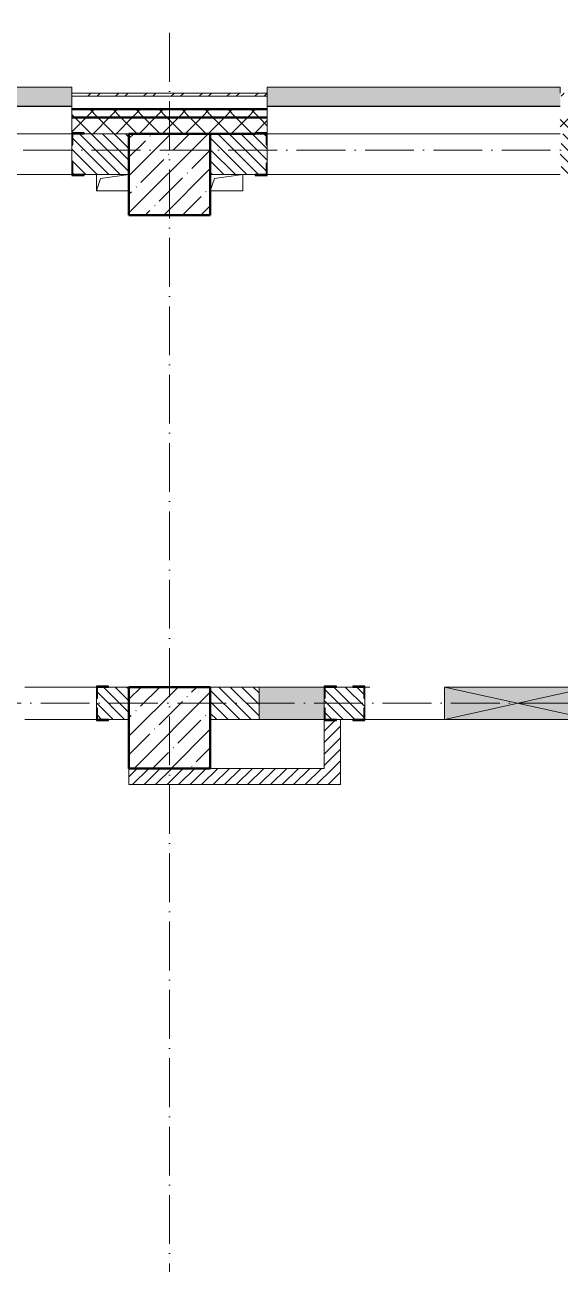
# Model space of a CAD drawing. Header units: millimetres. Extents: x -12989 to 629078, y -109036 to 555275.
# Drawn here: x 567220 to 570510, y -87982 to -80365 of the extents above; entities that cross this region are included whole.
import ezdxf

# ---------------------------------------------------------------- set-up
doc = ezdxf.new("R2010")
doc.units = ezdxf.units.MM
doc.linetypes.add('50_200_ШТРИХ_1Т_ш5_п1_п1_', pattern=[700, 500, -100, 0, -100])
for name, color, linetype, lineweight in [('A-DETL-GENF-OTLN', 7, 'Continuous', 9), ('A-GENM-____-MCUT', 7, 'Continuous', 25), ('A-GENM-____-OTLN', 7, 'Continuous', 9), ('A-GENM-____-OTLN-1', 7, 'Continuous', 25), ('A-GLAZ-____-OTLN', 7, 'Continuous', 9), ('A-WALL-____-MCUT-2', 7, 'Continuous', 50), ('A-WALL-____-MCUT-3', 7, 'Continuous', 9), ('A-WALL-____-OTLN', 7, 'Continuous', 9), ('A-WALL-____-PATT-1', 7, 'Continuous', 9), ('A-WALL-FNSH-MCUT-1', 7, 'Continuous', 9), ('I-WALL-____-OTLN', 7, 'Continuous', 9), ('S-COLS-____-MCUT', 7, 'Continuous', 50), ('S-COLS-____-OTLN', 7, 'Continuous', 9), ('S-GRID-____-OTLN-1', 7, '50_200_ШТРИХ_1Т_ш5_п1_п1_', 9)]:
    doc.layers.add(name, color=color, linetype=linetype, lineweight=lineweight)
doc.layers.add('A-GLAZ-____-OTLN-1', color=7, linetype='Continuous', lineweight=9, true_color=0xc0c0c0)
pattern_1 = [(45, (523510.01, -90515.61), (-70.71068, 70.71068), []), (135, (523510.01, -90515.61), (-70.71068, -70.71068), [])]
pattern_2 = [(135, (523510.01, -90515.614), (-35.35534, -35.35534), [])]
pattern_3 = [(45, (523510.01, -90515.614), (-35.35534, 35.35534), [])]

# ---------------------------------------------------------------- blocks, each defined once
blk = doc.blocks.new('BSC_Колонна _Прямоугольная - 500х500-V109-АР1_План отверстий 3 этажа в осях 1-64_А-ГГ')
at = {"layer": 'S-COLS-____-OTLN'}
h = blk.add_hatch(dxfattribs=at)
h.set_pattern_fill('FP_132', color=256, style=0, pattern_type=2)
h.set_pattern_definition([(45, (-44600, -5831.04), (-114.04925, 114.04925), []), (45, (-44485.95, -5831.04), (-114.04925, 114.04925), [201.613, -40.323, 3.353, -36.97])])
h.paths.add_polyline_path([(-250, -250), (250, -250), (250, 250), (-250, 250)], flags=0)
at = {"layer": 'S-COLS-____-MCUT'}
for p, q in [((250, 250), (-250, 250)), ((-250, 250), (-250, -250)), ((250, -250), (250, 250)), ((-250, -250), (250, -250))]:
    blk.add_line(p, q, dxfattribs=at)
blk = doc.blocks.new('Фахверк_СКБ_Уголок - 250_2700-27497298-АР1_План отверстий 3 этажа в осях 1-64_А-ГГ')
at = {"layer": 'A-GENM-____-MCUT'}
for p, q in [((200, 181), (125, 181)), ((125, 181), (125, 106)), ((131, 106), (131, 175)), ((131, 175), (200, 175)), ((200, 175), (200, 181)), ((125, 106), (131, 106)), ((131, -6), (125, -6)), ((125, -6), (125, -81)), ((131, -75), (131, -6)), ((200, -75), (131, -75)), ((200, -81), (200, -75)), ((125, -81), (200, -81))]:
    blk.add_line(p, q, dxfattribs=at)
blk = doc.blocks.new('Фахверк_СКБ_Уголок - 200_3960_зеркало-28268689-АР1_План отверстий 3 этажа в осях 1-64_А-ГГ')
at = {"layer": 'A-GENM-____-MCUT'}
for p, q in [((200, 156), (125, 156)), ((125, 156), (125, 81)), ((200, 150), (200, 156)), ((125, 81), (131, 81)), ((131, 81), (131, 150)), ((131, 150), (200, 150)), ((131, 19), (125, 19)), ((125, 19), (125, -56)), ((131, -50), (131, 19)), ((125, -56), (200, -56)), ((200, -50), (131, -50)), ((200, -56), (200, -50))]:
    blk.add_line(p, q, dxfattribs=at)
blk = doc.blocks.new('Фахверк_СКБ_Уголок - 200_3960-28268576-АР1_План отверстий 3 этажа в осях 1-64_А-ГГ')
at = {"layer": 'A-GENM-____-MCUT'}
for p, q in [((200, 156), (125, 156)), ((125, 156), (125, 81)), ((200, 150), (200, 156)), ((125, 81), (131, 81)), ((131, 81), (131, 150)), ((131, 150), (200, 150)), ((131, 19), (125, 19)), ((125, 19), (125, -56)), ((131, -50), (131, 19)), ((125, -56), (200, -56)), ((200, -50), (131, -50)), ((200, -56), (200, -50))]:
    blk.add_line(p, q, dxfattribs=at)
blk = doc.blocks.new('AR_Отверстие Ниша - Лючок-32404390-АР1_План отверстий 3 этажа в осях 1-64_А-ГГ')
at = {"layer": 'A-GLAZ-____-OTLN'}
blk.add_hatch(color=256, dxfattribs=at).paths.add_polyline_path([(-200, 100), (-200, -100), (200, -100), (200, 100)], flags=0)
for p, q in [((200, 100), (-200, 100)), ((200, -100), (200, 100)), ((-200, 31), (-200, -31)), ((-200, -100), (200, -100))]:
    blk.add_line(p, q, dxfattribs=at)
blk = doc.blocks.new('AR_Отверстие прямоугольное _в плите_ - AR_Отверстие прямоугольное _в плите_-V180-АР1_План отверстий 3 этажа в осях 1-64_А-ГГ')
at = {"layer": 'A-GENM-____-OTLN'}
for p, q in [((-100, 50), (-100, -50)), ((-100, -50), (-75, 25)), ((-75, 25), (100, 50)), ((-100, -50), (100, -50))]:
    blk.add_line(p, q, dxfattribs=at)
blk = doc.blocks.new('AR_Отверстие прямоугольное _в плите_ - AR_Отверстие прямоугольное _в плите_-V181-АР1_План отверстий 3 этажа в осях 1-64_А-ГГ')
at = {"layer": 'A-GENM-____-OTLN'}
for p, q in [((-100, -50), (-75, 25)), ((-75, 25), (100, 50)), ((100, -50), (100, 50)), ((-100, -50), (100, -50))]:
    blk.add_line(p, q, dxfattribs=at)
blk = doc.blocks.new('Отлив_СКБ - Отлив витража_120_НВФ-31885687-АР1_План отверстий 3 этажа в осях 1-64_А-ГГ')
at = {"layer": 'A-GLAZ-____-OTLN-1'}
for points in [[(0, 0), (0, -2), (1800, -2), (1800, 0), (534.2, 0)], [(0, -2), (0, -120), (1800, -120), (1800, -2), (534.2, -2)]]:
    blk.add_hatch(color=256, dxfattribs=at).paths.add_polyline_path(points, flags=0)
at = {"layer": 'A-GLAZ-____-OTLN'}
for p, q in [((0, 0), (1800, 0)), ((1800, -2), (0, -2)), ((0, -120), (0, -83)), ((0, -120), (1800, -120)), ((1800, -83), (1800, -120))]:
    blk.add_line(p, q, dxfattribs=at)
blk = doc.blocks.new('AR_Отверстие прямоугольное _в стене__БезПР - AR_Отверстие прямоугольное _в стене__БезПР-36899640-АР1_План отверстий 3 этажа в осях 1-64_А-ГГ')
at = {"layer": 'A-GLAZ-____-OTLN'}
blk.add_hatch(color=256, dxfattribs=at).paths.add_polyline_path([(-450, 100), (-450, -100), (450, -100), (450, 100)], flags=0)
at = {"layer": 'A-DETL-GENF-OTLN'}
for p, q in [((-450, -100), (-450, 100)), ((-450, 100), (450, 100)), ((450, 100), (-450, -100)), ((-450, 100), (450, -100)), ((450, 100), (-450, 100)), ((-450, 100), (-450, -100)), ((450, 100), (450, -100)), ((450, -100), (450, 100)), ((450, -100), (-450, -100)), ((-450, -100), (450, -100))]:
    blk.add_line(p, q, dxfattribs=at)
at = {"layer": 'A-GLAZ-____-OTLN'}
blk.add_line((450, 100), (-450, 100), dxfattribs=at)
blk = doc.blocks.new('3эт')
at = {"layer": 'S-GRID-____-OTLN-1', "color": 251, "ltscale": 0.6, "true_color": 0x636466}
for p, q in [((328370.7, -91346.1), (328370.7, -76712.9)), ((387845.1, -77482.4), (279340.9, -77482.4)), ((374089.5, -80882.4), (279101.9, -80882.4))]:
    blk.add_line(p, q, dxfattribs=at)

msp = doc.modelspace()

# ---------------------------------------------------------------- hatches: boundary and pattern name
at = {"layer": 'A-WALL-____-PATT-1'}
h = msp.add_hatch(dxfattribs=at)
h.set_pattern_fill('FP_3', color=256, style=0, pattern_type=2)
h.set_pattern_definition([(45, (523510.01, -90515.61), (-85.53659, 85.53659), []), (45, (523567.03, -90515.61), (-85.53659, 85.53659), [])])
h.paths.add_polyline_path([(595375.0077, -80804.5723), (595375.0077, -80784.5723), (591510.0077, -80784.5723), (591510.0077, -80804.5723), (594194.9023, -80804.5723)], flags=0)
h.paths.add_polyline_path([(583590.1165, -80804.5723), (583710.0077, -80804.5723), (583710.0077, -80784.5723), (582510.0077, -80784.5723), (582510.0077, -80804.5723)], flags=0)
h.paths.add_polyline_path([(580055.188, -80804.5723), (580710.0077, -80804.5723), (580710.0077, -80784.5723), (579510.0077, -80784.5723), (579510.0077, -80804.5723)], flags=0)
h.paths.add_polyline_path([(577710.0077, -80804.5723), (577710.0077, -80784.5723), (576510.0077, -80784.5723), (576510.0077, -80804.5723), (576520.2594, -80804.5723)], flags=0)
h.paths.add_polyline_path([(574710.0077, -80804.5723), (574710.0077, -80784.5723), (573510.0077, -80784.5723), (573510.0077, -80804.5723)], flags=0)
h.paths.add_polyline_path([(570510.0077, -80804.5723), (571710.0077, -80804.5723), (571710.0077, -80784.5723), (570510.0077, -80784.5723)], flags=0)
h.paths.add_polyline_path([(568710.0077, -80804.5723), (568710.0077, -80784.5723), (567510.0077, -80784.5723), (567510.0077, -80804.5723), (567682.938, -80804.5723)], flags=0)
h.paths.add_polyline_path([(564510.0077, -80804.5723), (565710.0077, -80804.5723), (565710.0077, -80784.5723), (564510.0077, -80784.5723)], flags=0)
h.paths.add_polyline_path([(562710.0077, -80804.5723), (562710.0077, -80784.5723), (561845.0077, -80784.5723), (561845.0077, -80804.5723), (562380.5451, -80804.5723)], flags=0)
h = msp.add_hatch(dxfattribs=at)
h.set_pattern_fill('FP_1', color=256, style=0, pattern_type=2)
h.set_pattern_definition(pattern_1)
h.paths.add_polyline_path([(597860.0077, -80934.5723), (597860.0077, -80884.5723), (591510.0077, -80884.5723), (591510.0077, -80934.5723), (597729.8308, -80934.5723)], flags=0)
h.paths.add_polyline_path([(583590.1165, -80934.5723), (583710.0077, -80934.5723), (583710.0077, -80884.5723), (582510.0077, -80884.5723), (582510.0077, -80934.5723)], flags=0)
h.paths.add_polyline_path([(580710.0077, -80934.5723), (580710.0077, -80884.5723), (579510.0077, -80884.5723), (579510.0077, -80934.5723), (580055.188, -80934.5723)], flags=0)
h.paths.add_polyline_path([(577710.0077, -80934.5723), (577710.0077, -80884.5723), (576510.0077, -80884.5723), (576510.0077, -80934.5723), (576520.2594, -80934.5723)], flags=0)
h.paths.add_polyline_path([(574710.0077, -80934.5723), (574710.0077, -80884.5723), (573510.0077, -80884.5723), (573510.0077, -80934.5723)], flags=0)
h.paths.add_polyline_path([(570510.0077, -80934.5723), (571710.0077, -80934.5723), (571710.0077, -80884.5723), (570510.0077, -80884.5723)], flags=0)
h.paths.add_polyline_path([(568710.0077, -80934.5723), (568710.0077, -80884.5723), (567510.0077, -80884.5723), (567510.0077, -80934.5723), (567682.938, -80934.5723)], flags=0)
h.paths.add_polyline_path([(565710.0077, -80934.5723), (565710.0077, -80884.5723), (564510.0077, -80884.5723), (564510.0077, -80934.5723)], flags=0)
h.paths.add_polyline_path([(562380.5451, -80934.5723), (562710.0077, -80934.5723), (562710.0077, -80884.5723), (561310.0077, -80884.5723), (561310.0077, -80934.5723)], flags=0)
h.paths.add_polyline_path([(558310.0077, -80934.5723), (559510.0077, -80934.5723), (559510.0077, -80884.5723), (558310.0077, -80884.5723)], flags=0)
h.paths.add_polyline_path([(556510.0077, -80934.5723), (556510.0077, -80884.5723), (555310.0077, -80884.5723), (555310.6879, -80934.5723)], flags=0)
h.paths.add_polyline_path([(553510.0077, -80934.5723), (553510.0077, -80884.5723), (552310.0077, -80884.5723), (552310.0077, -80934.5723)], flags=0)
h.paths.add_polyline_path([(550510.0077, -80934.5723), (550510.0077, -80884.5723), (547340.0077, -80884.5723), (547340.0077, -80934.5723), (548240.8308, -80934.5723)], flags=0)
h = msp.add_hatch(dxfattribs=at)
h.set_pattern_fill('FP_1', color=256, style=0, pattern_type=2)
h.set_pattern_definition(pattern_1)
h.paths.add_polyline_path([(597860.0077, -81034.5723), (597860.0077, -80934.5723), (591510.0077, -80934.5723), (591510.0077, -81028.5723), (591585.0077, -81028.5723), (591585.0077, -81034.5723), (597729.8308, -81034.5723)], flags=0)
h.paths.add_polyline_path([(583590.1165, -81034.5723), (583635.0077, -81034.5723), (583635.0077, -81028.5723), (583710.0077, -81028.5723), (583710.0077, -80934.5723), (582510.0077, -80934.5723), (582510.0077, -81028.5723), (582585.0077, -81028.5723), (582585.0077, -81034.5723), (583360.0077, -81034.5723)], flags=0)
h.paths.add_polyline_path([(580635.0077, -81034.5723), (580635.0077, -81028.5723), (580710.0077, -81028.5723), (580710.0077, -80934.5723), (579510.0077, -80934.5723), (579510.0077, -81028.5723), (579585.0077, -81028.5723), (579585.0077, -81034.5723), (580055.188, -81034.5723)], flags=0)
h.paths.add_polyline_path([(577635.0077, -81034.5723), (577635.0077, -81028.5723), (577710.0077, -81028.5723), (577710.0077, -80934.5723), (576510.0077, -80934.5723), (576510.0077, -81028.5723), (576585.0077, -81028.5723), (576585.0077, -81034.5723), (577360.0077, -81034.5723)], flags=0)
h.paths.add_polyline_path([(574635.0077, -81034.5723), (574635.0077, -81028.5723), (574710.0077, -81028.5723), (574710.0077, -80934.5723), (573510.0077, -80934.5723), (573510.0077, -81028.5723), (573585.0077, -81028.5723), (573585.0077, -81034.5723), (573860.0077, -81034.5723)], flags=0)
h.paths.add_polyline_path([(571635.0077, -81034.5723), (571635.0077, -81028.5723), (571710.0077, -81028.5723), (571710.0077, -80934.5723), (570510.0077, -80934.5723), (570510.0077, -81028.5723), (570585.0077, -81028.5723), (570585.0077, -81034.5723), (571217.8665, -81034.5723)], flags=0)
h.paths.add_polyline_path([(567585.0077, -81034.5723), (568635.0077, -81034.5723), (568635.0077, -81028.5723), (568710.0077, -81028.5723), (568710.0077, -80934.5723), (567510.0077, -80934.5723), (567510.0077, -81028.5723), (567585.0077, -81028.5723)], flags=0)
h.paths.add_polyline_path([(564860.0077, -81034.5723), (565635.0077, -81034.5723), (565635.0077, -81028.5723), (565710.0077, -81028.5723), (565710.0077, -80934.5723), (564510.0077, -80934.5723), (564510.0077, -81028.5723), (564585.0077, -81028.5723), (564585.0077, -81034.5723)], flags=0)
h.paths.add_polyline_path([(562380.5451, -81034.5723), (562635.0077, -81034.5723), (562635.0077, -81028.5723), (562710.0077, -81028.5723), (562710.0077, -80934.5723), (561310.0077, -80934.5723), (561310.0077, -81034.5723), (562360.0077, -81034.5723)], flags=0)
h.paths.add_polyline_path([(558845.6165, -81034.5723), (559435.0077, -81034.5723), (559435.0077, -81028.5723), (559510.0077, -81028.5723), (559510.0077, -80934.5723), (558310.0077, -80934.5723), (558310.0077, -81034.5723), (558810.0077, -81034.5723)], flags=0)
h.paths.add_polyline_path([(556435.0077, -81034.5723), (556435.0077, -81028.5723), (556510.0077, -81028.5723), (556510.0077, -80934.5723), (555310.0077, -80934.5723), (555310.6879, -81028.5723), (555385.0077, -81028.5723), (555385.0077, -81034.5723)], flags=0)
h.paths.add_polyline_path([(553435.0077, -81034.5723), (553435.0077, -81028.5723), (553510.0077, -81028.5723), (553510.0077, -80934.5723), (552310.0077, -80934.5723), (552310.0077, -81034.5723), (552810.0077, -81034.5723)], flags=0)
h.paths.add_polyline_path([(550435.0077, -81034.5723), (550435.0077, -81028.5723), (550510.0077, -81028.5723), (550510.0077, -80934.5723), (547340.0077, -80934.5723), (547340.0077, -81034.5723), (549810.0077, -81034.5723)], flags=0)
h = msp.add_hatch(dxfattribs=at)
h.set_pattern_fill('FP_6', color=256, style=0, pattern_type=2)
h.set_pattern_definition(pattern_2)
h.paths.add_polyline_path([(565704.0077, -81284.5723), (565704.0077, -81215.5723), (565710.0077, -81215.5723), (565710.0077, -81103.5723), (565704.0077, -81103.5723), (565704.0077, -81034.5723), (565360.0077, -81034.5723), (565360.0077, -81284.5723), (565635.0077, -81284.5723)], flags=0)
h.paths.add_polyline_path([(567682.938, -81284.5723), (567860.0077, -81284.5723), (567860.0077, -81034.5723), (567516.0077, -81034.5723), (567516.0077, -81103.5723), (567510.0077, -81103.5723), (567510.0077, -81215.5723), (567516.0077, -81215.5723), (567516.0077, -81284.5723), (567585.0077, -81284.5723)], flags=0)
h = msp.add_hatch(dxfattribs=at)
h.set_pattern_fill('FP_6', color=256, style=0, pattern_type=2)
h.set_pattern_definition(pattern_2)
h.paths.add_polyline_path([(573860.0077, -81284.5723), (573860.0077, -81034.5723), (573516.0077, -81034.5723), (573516.0077, -81103.5723), (573510.0077, -81103.5723), (573510.0077, -81215.5723), (573516.0077, -81215.5723), (573516.0077, -81284.5723), (573585.0077, -81284.5723)], flags=0)
h.paths.add_polyline_path([(570516.0077, -81284.5723), (571704.0077, -81284.5723), (571704.0077, -81215.5723), (571710.0077, -81215.5723), (571710.0077, -81103.5723), (571704.0077, -81103.5723), (571704.0077, -81034.5723), (570516.0077, -81034.5723), (570516.0077, -81103.5723), (570510.0077, -81103.5723), (570510.0077, -81215.5723), (570516.0077, -81215.5723), (570516.0077, -81283.3223)], flags=0)
h.paths.add_polyline_path([(568360.0077, -81284.5723), (568704.0077, -81284.5723), (568704.0077, -81215.5723), (568710.0077, -81215.5723), (568710.0077, -81103.5723), (568704.0077, -81103.5723), (568704.0077, -81034.5723), (568360.0077, -81034.5723), (568360.0077, -81181.2572)], flags=0)
h = msp.add_hatch(dxfattribs=at)
h.set_pattern_fill('FP_6', color=256, style=0, pattern_type=2)
h.set_pattern_definition(pattern_2)
h.paths.add_polyline_path([(567682.938, -84634.5723), (567860.0077, -84634.5723), (567860.0077, -84434.5723), (567666.0077, -84434.5723), (567666.0077, -84503.5723), (567660.0077, -84503.5723), (567660.0077, -84565.5723), (567666.0077, -84565.5723), (567666.0077, -84634.5723)], flags=0)
h.paths.add_polyline_path([(565954.0077, -84634.5723), (565954.0077, -84565.5723), (565960.0077, -84565.5723), (565960.0077, -84503.5723), (565954.0077, -84503.5723), (565954.0077, -84434.5723), (565360.0077, -84434.5723), (565360.0077, -84634.5723), (565915.4737, -84634.5723)], flags=0)
h = msp.add_hatch(dxfattribs=at)
h.set_pattern_fill('FP_6', color=256, style=0, pattern_type=2)
h.set_pattern_definition(pattern_2)
h.paths.add_polyline_path([(573860.0077, -84634.5723), (573860.0077, -84434.5723), (571116.0077, -84434.5723), (571116.0077, -84503.5723), (571110.0077, -84503.5723), (571110.0077, -84565.5723), (571116.0077, -84565.5723), (571116.0077, -84634.5723), (572985.3308, -84634.5723)], flags=0)
h.paths.add_polyline_path([(569304.0077, -84634.5723), (569304.0077, -84565.5723), (569310.0077, -84565.5723), (569310.0077, -84503.5723), (569304.0077, -84503.5723), (569304.0077, -84434.5723), (569066.0077, -84434.5723), (569066.0077, -84503.5723), (569060.0077, -84503.5723), (569060.0077, -84565.5723), (569066.0077, -84565.5723), (569066.0077, -84634.5723), (569235.0077, -84634.5723)], flags=0)
h.paths.add_polyline_path([(568360.0077, -84634.5723), (568660.0077, -84634.5723), (568660.0077, -84434.5723), (568360.0077, -84434.5723)], flags=0)
h = msp.add_hatch(dxfattribs=at)
h.set_pattern_fill('FP_5', color=256, style=0, pattern_type=2)
h.set_pattern_definition(pattern_3)
h.paths.add_polyline_path([(569135.0077, -84934.5723), (569160.0077, -84934.5723), (569160.0077, -84634.5723), (569135.0077, -84634.5723), (569135.0077, -84640.5723), (569060.0077, -84640.5723), (569060.0077, -84934.5723), (569066.0077, -84934.5723)], flags=0)
h = msp.add_hatch(dxfattribs=at)
h.set_pattern_fill('FP_5', color=256, style=0, pattern_type=2)
h.set_pattern_definition(pattern_3)
h.paths.add_polyline_path([(567860.0077, -85034.5723), (569160.0077, -85034.5723), (569160.0077, -84934.5723), (567860.0077, -84934.5723)], flags=0)
at = {"layer": 'S-COLS-____-OTLN'}
h = msp.add_hatch(dxfattribs=at)
h.set_pattern_fill('FP_38', color=256, style=0, pattern_type=2)
h.set_pattern_definition([(45, (523510, -90515.61), (-114.04925, 114.04925), []), (45, (523624.06, -90515.61), (-114.04925, 114.04925), [201.612, -40.322, 3.353, -36.97])])
h.paths.add_polyline_path([(567860.0077, -81534.5723), (568360.0077, -81534.5723), (568360.0077, -81034.5723), (567860.0077, -81034.5723), (567860.0077, -81181.2572)], flags=0)

# ---------------------------------------------------------------- linework, layer by layer
at = {"layer": 'A-WALL-____-MCUT-2'}
for p, q in [((568710.0077, -80884.5723), (567510.0077, -80884.5723)), ((568710.0077, -80934.5723), (567510.0077, -80934.5723)), ((568360.0077, -81034.5723), (568635.0077, -81034.5723))]:
    msp.add_line(p, q, dxfattribs=at)
at = {"layer": 'A-WALL-____-MCUT-3'}
for p, q in [((568710.0077, -80804.5723), (567510.0077, -80804.5723)), ((567510.0077, -80804.5723), (567510.0077, -81028.5723)), ((568710.0077, -81028.5723), (568710.0077, -80804.5723)), ((568360.0077, -81034.5723), (567585.0077, -81034.5723)), ((567860.0077, -81284.5723), (567860.0077, -81034.5723)), ((568360.0077, -81034.5723), (568360.0077, -81284.5723)), ((567510.0077, -81103.5723), (567510.0077, -81215.5723)), ((568710.0077, -81215.5723), (568710.0077, -81103.5723)), ((567585.0077, -81284.5723), (567860.0077, -81284.5723)), ((568360.0077, -81284.5723), (568635.0077, -81284.5723)), ((567860.0077, -84434.5723), (567735.0077, -84434.5723)), ((568660.0077, -84434.5723), (568360.0077, -84434.5723)), ((569235.0077, -84434.5723), (569135.0077, -84434.5723)), ((567660.0077, -84503.5723), (567660.0077, -84565.5723)), ((569310.0077, -84565.5723), (569310.0077, -84503.5723)), ((567735.0077, -84634.5723), (567860.0077, -84634.5723)), ((568360.0077, -84634.5723), (568660.0077, -84634.5723)), ((569135.0077, -84634.5723), (569235.0077, -84634.5723))]:
    msp.add_line(p, q, dxfattribs=at)
at = {"layer": 'A-WALL-____-OTLN'}
for p, q in [((567510.0077, -81034.5723), (565710.0077, -81034.5723)), ((570510.0077, -81034.5723), (568710.0077, -81034.5723)), ((567510.0077, -81284.5723), (565710.0077, -81284.5723)), ((570510.0077, -81284.5723), (568710.0077, -81284.5723))]:
    msp.add_line(p, q, dxfattribs=at)
at = {"layer": 'A-WALL-FNSH-MCUT-1'}
for p, q in [((568710.0077, -80784.5723), (567510.0077, -80784.5723)), ((567510.0077, -80784.5723), (567510.0077, -80804.5723)), ((568710.0077, -80804.5723), (568710.0077, -80784.5723)), ((569060.0077, -84640.5723), (569060.0077, -84934.5723)), ((569160.0077, -85034.5723), (569160.0077, -84634.5723)), ((567860.0077, -84934.5723), (567860.0077, -85034.5723)), ((569060.0077, -84934.5723), (568360.0077, -84934.5723)), ((567860.0077, -85034.5723), (569160.0077, -85034.5723))]:
    msp.add_line(p, q, dxfattribs=at)
at = {"layer": 'I-WALL-____-OTLN'}
for p, q in [((567220.0077, -84434.5723), (567660.0077, -84434.5723)), ((569310.0077, -84434.5723), (569340.0077, -84434.5723)), ((567660.0077, -84634.5723), (567220.0077, -84634.5723)), ((569800.0077, -84634.5723), (569310.0077, -84634.5723))]:
    msp.add_line(p, q, dxfattribs=at)
at = {"layer": 'S-COLS-____-MCUT'}
for p, q in [((568360.0077, -81034.5723), (567860.0077, -81034.5723)), ((567860.0077, -81034.5723), (567860.0077, -81534.5723)), ((568360.0077, -81534.5723), (568360.0077, -81034.5723)), ((567860.0077, -81534.5723), (568360.0077, -81534.5723))]:
    msp.add_line(p, q, dxfattribs=at)

# ---------------------------------------------------------------- block references
msp.add_blockref('3эт', (239739.3002, -3652.1582))
at = {"layer": 'A-GENM-____-OTLN'}
for name, p in [('AR_Отверстие прямоугольное _в плите_ - AR_Отверстие прямоугольное _в плите_-V180-АР1_План отверстий 3 этажа в осях 1-64_А-ГГ', (567760.0077, -81334.5723)), ('AR_Отверстие прямоугольное _в плите_ - AR_Отверстие прямоугольное _в плите_-V181-АР1_План отверстий 3 этажа в осях 1-64_А-ГГ', (568460.0077, -81334.5723))]:
    msp.add_blockref(name, p, dxfattribs=at)
at = {"layer": 'A-GENM-____-OTLN-1'}
for name, p in [('Фахверк_СКБ_Уголок - 250_2700-27497298-АР1_План отверстий 3 этажа в осях 1-64_А-ГГ', (567385.0077, -81209.5723)), ('Фахверк_СКБ_Уголок - 200_3960_зеркало-28268689-АР1_План отверстий 3 этажа в осях 1-64_А-ГГ', (567535.0077, -84584.5723)), ('Фахверк_СКБ_Уголок - 200_3960_зеркало-28268689-АР1_План отверстий 3 этажа в осях 1-64_А-ГГ', (568935.0077, -84584.5723))]:
    msp.add_blockref(name, p, dxfattribs=at)
at = {"layer": 'A-GENM-____-OTLN-1', "rotation": 180}
for name, p in [('Фахверк_СКБ_Уголок - 250_2700-27497298-АР1_План отверстий 3 этажа в осях 1-64_А-ГГ', (568835.0077, -81109.5723)), ('Фахверк_СКБ_Уголок - 200_3960-28268576-АР1_План отверстий 3 этажа в осях 1-64_А-ГГ', (569435.0077, -84484.5723))]:
    msp.add_blockref(name, p, dxfattribs=at)
at = {"layer": 'A-GLAZ-____-OTLN', "rotation": 180}
for name, p in [('Отлив_СКБ - Отлив витража_120_НВФ-31885687-АР1_План отверстий 3 этажа в осях 1-64_А-ГГ', (567510.0077, -80867.5723)), ('Отлив_СКБ - Отлив витража_120_НВФ-31885687-АР1_План отверстий 3 этажа в осях 1-64_А-ГГ', (570510.0077, -80867.5723)), ('AR_Отверстие Ниша - Лючок-32404390-АР1_План отверстий 3 этажа в осях 1-64_А-ГГ', (568860.0077, -84534.5723)), ('AR_Отверстие прямоугольное _в стене__БезПР - AR_Отверстие прямоугольное _в стене__БезПР-36899640-АР1_План отверстий 3 этажа в осях 1-64_А-ГГ', (570250.0077, -84534.5723))]:
    msp.add_blockref(name, p, dxfattribs=at)
at = {"layer": 'S-COLS-____-OTLN'}
msp.add_blockref('BSC_Колонна _Прямоугольная - 500х500-V109-АР1_План отверстий 3 этажа в осях 1-64_А-ГГ', (568110.0077, -84684.5723), dxfattribs=at)

doc.saveas('drawing.dxf')
